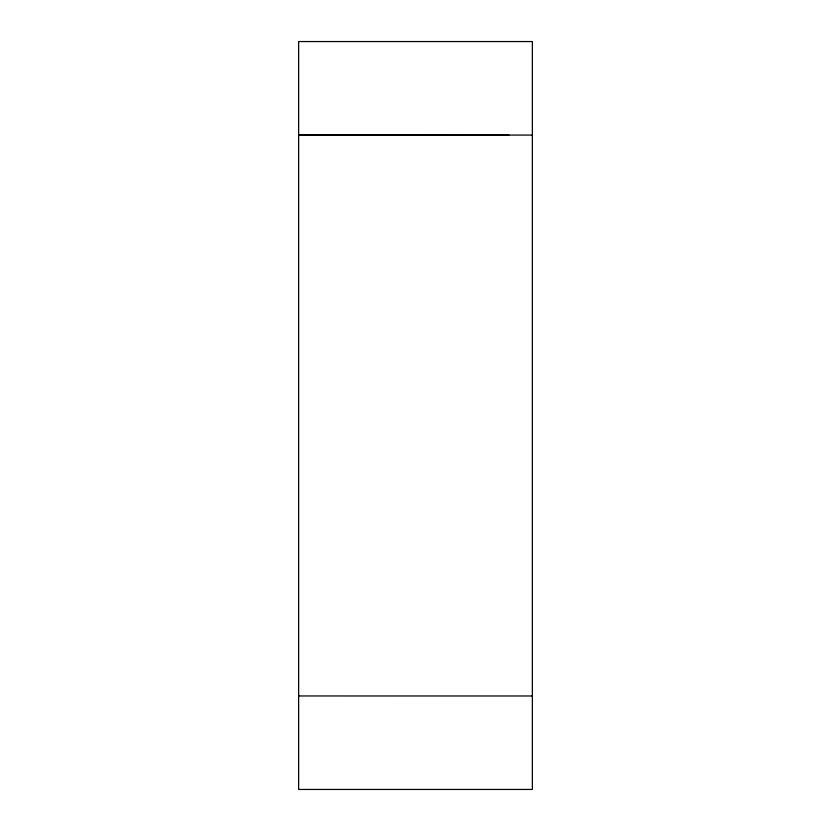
<?xml version="1.0" encoding="UTF-8"?>
<svg xmlns="http://www.w3.org/2000/svg" width="831" height="831" viewBox="0 0 831 831"><rect width="100%" height="100%" fill="white"/><g stroke="black" fill="none" stroke-linecap="round" stroke-linejoin="round"><path stroke-width="1.25" d="M532.359 135.079L298.641 135.037M298.641 135.204L508.988 135.204M298.641 695.963L532.359 695.983M532.359 41.55L298.641 41.55L298.641 789.45L532.359 789.45L532.359 41.55"/></g></svg>
